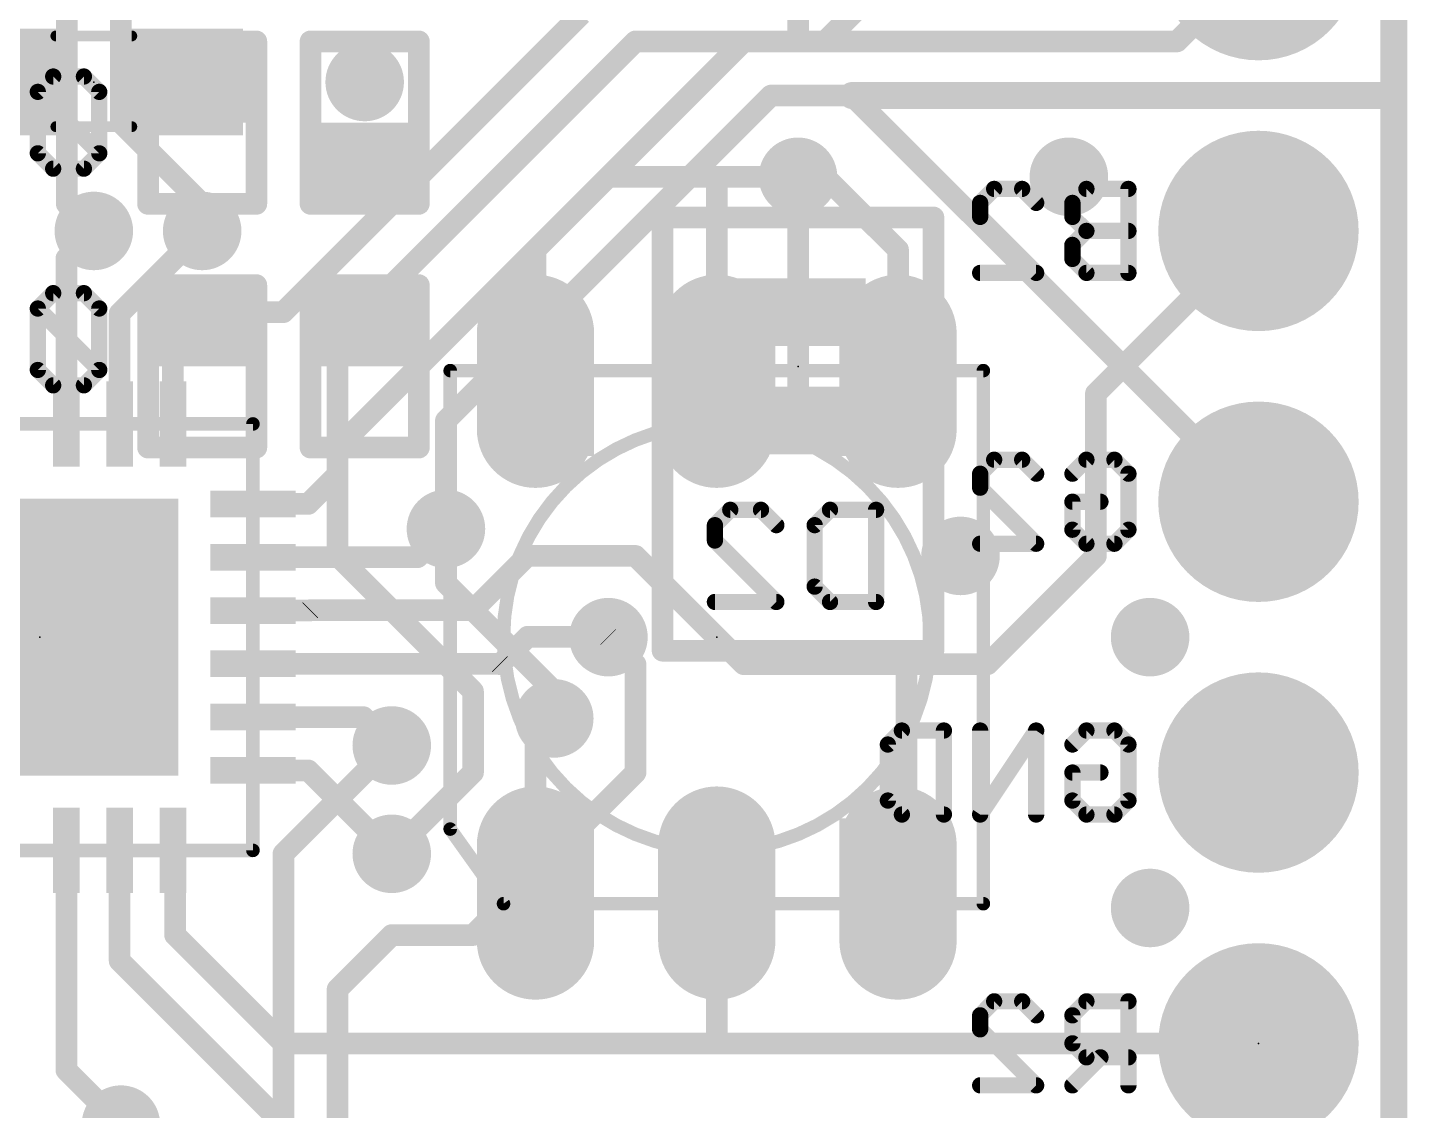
# Model space of a CAD drawing. Extents: x -10 to 108, y -11 to 39.
# Drawn here: x 10.05 to 22.99, y 10.8 to 20.96 of the extents above; entities that cross this region are included whole.
import ezdxf

# ---------------------------------------------------------------- set-up
doc = ezdxf.new("R2010")
doc.units = 0
for name, color, linetype in [('1', 12, 'CONTINUOUS'), ('16', 132, 'CONTINUOUS'), ('17', 110, 'CONTINUOUS'), ('18', 110, 'CONTINUOUS'), ('20', 53, 'CONTINUOUS'), ('22', 40, 'CONTINUOUS'), ('23', 53, 'CONTINUOUS'), ('24', 53, 'CONTINUOUS'), ('51', 53, 'CONTINUOUS')]:
    doc.layers.add(name, color=color, linetype=linetype)

# ---------------------------------------------------------------- blocks, each defined once
blk = doc.blocks.new('RECT')
blk.add_solid([(-0.5, -0.5), (0.5, -0.5), (-0.5, 0.5), (0.5, 0.5)])
blk = doc.blocks.new('ROUNDP')
at = {"const_width": 0.5}
blk.add_lwpolyline([(0, -0.25, 1), (0, 0.25, 1), (0, -0.25)], format="xyb", dxfattribs=at)
blk = doc.blocks.new('RECT320000X176000R100')
at = {"const_width": 0.55}
blk.add_lwpolyline([(0.725, 0), (0.725, 0, 0.4142), (0.45, 0.275), (-0.45, 0.275, 0.4142), (-0.725, 0), (-0.725, 0, 0.4142), (-0.45, -0.275), (0.45, -0.275, 0.4142)], format="xyb", close=True, dxfattribs=at)
blk.add_solid([(-0.4754, -0.0254), (0.4754, -0.0254), (-0.4754, 0.0254), (0.4754, 0.0254)])
blk = doc.blocks.new('ROUNDV')
at = {"const_width": 0.5}
blk.add_lwpolyline([(0, -0.25, 1), (0, 0.25, 1), (0, -0.25)], format="xyb", dxfattribs=at)

msp = doc.modelspace()

# ---------------------------------------------------------------- linework, layer by layer
at = {"layer": '1'}
for points, const_width in [([(22.86, 30.48), (22.86, 0)], 0.254), ([(18.21, 21.512), (17.526, 20.828)], 0.2032), ([(12.446, 18.288), (15.24, 21.082)], 0.2032), ([(15.748, 20.828), (12.954, 18.034)], 0.2032), ([(17.526, 20.828), (15.748, 20.828)], 0.2032), ([(14.81, 18.874), (15.494, 19.558)], 0.2032), ([(15.494, 19.558), (16.51, 19.558)], 0.2032), ([(16.51, 17.64), (16.51, 19.558)], 0.2032), ([(16.51, 19.558), (17.018, 19.558)], 0.2032), ([(17.018, 19.558), (17.272, 19.558)], 0.2032), ([(17.526, 19.558), (17.272, 19.558)], 0.2032), ([(17.526, 19.558), (18.034, 19.05)], 0.2032), ([(10.41, 18.792), (10.668, 19.05)], 0.2032), ([(10.91, 18.276), (11.684, 19.05)], 0.2032), ([(18.21, 18.874), (18.034, 19.05)], 0.2032), ([(21.59, 19.05), (20.066, 17.526)], 0.2032), ([(10.41, 17.24), (10.41, 18.792)], 0.2032), ([(14.81, 17.64), (14.81, 18.874)], 0.2032), ([(18.21, 17.64), (18.21, 18.874)], 0.2032), ([(10.91, 17.24), (10.91, 18.276)], 0.2032), ([(11.41, 18.014), (11.684, 18.288)], 0.2032), ([(11.684, 18.288), (12.446, 18.288)], 0.2032), ([(12.954, 16.764), (12.954, 18.034)], 0.2032), ([(11.41, 17.24), (11.41, 18.014)], 0.2032), ([(20.066, 17.526), (20.066, 16.002)], 0.2032), ([(12.68, 16.49), (12.954, 16.764)], 0.2032), ([(12.16, 16.49), (12.68, 16.49)], 0.2032), ([(13.704, 15.99), (13.97, 16.256)], 0.2032), ([(12.16, 15.99), (13.704, 15.99)], 0.2032), ([(14.224, 15.494), (14.732, 16.002)], 0.2032), ([(14.732, 16.002), (15.748, 16.002)], 0.2032), ([(15.748, 16.002), (16.764, 14.986)], 0.2032), ([(20.066, 16.002), (19.05, 14.986)], 0.2032), ([(12.16, 15.49), (12.696, 15.49)], 0.2032), ([(12.7, 15.494), (12.696, 15.49)], 0.2032), ([(12.7, 15.494), (14.224, 15.494)], 0.2032), ([(10.16, 15.24), (10.922, 14.478)], 0.2032), ([(14.478, 14.986), (14.736, 15.244)], 0.2032), ([(14.736, 15.244), (15.49, 15.244)], 0.2032), ([(15.49, 15.244), (15.494, 15.24)], 0.2032), ([(12.16, 14.99), (14.474, 14.99)], 0.2032), ([(14.474, 14.99), (14.478, 14.986)], 0.2032), ([(16.764, 14.986), (18.288, 14.986)], 0.2032), ([(19.05, 14.986), (18.288, 14.986)], 0.2032), ([(18.288, 13.462), (18.288, 14.986)], 0.2032), ([(12.16, 14.49), (13.196, 14.49)], 0.2032), ([(13.196, 14.49), (13.462, 14.224)], 0.2032), ([(14.81, 14.302), (14.986, 14.478)], 0.2032), ([(14.81, 12.84), (14.81, 14.302)], 0.2032), ([(12.16, 13.99), (12.68, 13.99)], 0.2032), ([(12.68, 13.99), (13.462, 13.208)], 0.2032), ([(18.21, 13.384), (18.288, 13.462)], 0.2032), ([(18.21, 12.84), (18.21, 13.384)], 0.2032), ([(10.41, 13.24), (10.41, 11.18)], 0.2032), ([(10.91, 13.24), (10.91, 12.204)], 0.2032), ([(11.41, 13.24), (11.43, 13.22)], 0.2032), ([(11.43, 13.22), (11.43, 12.446)], 0.2032), ([(16.51, 12.84), (16.51, 11.43)], 0.2032), ([(11.43, 12.446), (12.446, 11.43)], 0.2032), ([(10.91, 12.204), (12.954, 10.16)], 0.2032), ([(12.446, 11.43), (16.51, 11.43)], 0.2032), ([(21.59, 11.43), (16.51, 11.43)], 0.2032), ([(10.41, 11.18), (10.922, 10.668)], 0.2032)]:
    msp.add_lwpolyline(points, dxfattribs=dict(at, const_width=const_width))
at = {"layer": '1', "const_width": 0.1016}
for points in [[(15.748, 20.8788, 1), (15.748, 20.7772)], [(15.7839, 20.7921, 1), (15.7121, 20.8639)], [(17.4901, 20.8639, 1), (17.5619, 20.7921)], [(17.526, 20.7772, 1), (17.526, 20.8788)], [(15.494, 19.6088, 1), (15.494, 19.5072)], [(15.5299, 19.5221, 1), (15.4581, 19.5939)], [(16.5608, 19.558, 1), (16.4592, 19.558)], [(16.51, 19.6088, 1), (16.51, 19.5072)], [(16.51, 19.5072, 1), (16.51, 19.6088)], [(17.018, 19.6088, 1), (17.018, 19.5072)], [(17.018, 19.5072, 1), (17.018, 19.6088)], [(17.272, 19.6088, 1), (17.272, 19.5072)], [(17.272, 19.5072, 1), (17.272, 19.6088)], [(17.5619, 19.5939, 1), (17.4901, 19.5221)], [(17.526, 19.5072, 1), (17.526, 19.6088)], [(10.7039, 19.0141, 1), (10.6321, 19.0859)], [(11.7199, 19.0141, 1), (11.6481, 19.0859)], [(18.0699, 19.0859, 1), (17.9981, 19.0141)], [(17.9981, 19.0141, 1), (18.0699, 19.0859)], [(21.6259, 19.0141, 1), (21.5541, 19.0859)], [(10.4608, 18.792, 1), (10.3592, 18.792)], [(14.8608, 18.874, 1), (14.7592, 18.874)], [(14.7741, 18.9099, 1), (14.8459, 18.8381)], [(18.2608, 18.874, 1), (18.1592, 18.874)], [(18.1741, 18.8381, 1), (18.2459, 18.9099)], [(10.3741, 18.8279, 1), (10.4459, 18.7561)], [(10.9608, 18.276, 1), (10.8592, 18.276)], [(11.684, 18.3388, 1), (11.684, 18.2372)], [(11.7199, 18.2521, 1), (11.6481, 18.3239)], [(12.446, 18.2372, 1), (12.446, 18.3388)], [(10.8741, 18.3119, 1), (10.9459, 18.2401)], [(12.4101, 18.3239, 1), (12.4819, 18.2521)], [(13.0048, 18.034, 1), (12.9032, 18.034)], [(12.9181, 18.0699, 1), (12.9899, 17.9981)], [(11.4608, 18.014, 1), (11.3592, 18.014)], [(11.3741, 18.0499, 1), (11.4459, 17.9781)], [(14.7592, 17.64, 1), (14.8608, 17.64)], [(16.4592, 17.64, 1), (16.5608, 17.64)], [(18.1592, 17.64, 1), (18.2608, 17.64)], [(20.1168, 17.526, 1), (20.0152, 17.526)], [(20.0301, 17.5619, 1), (20.1019, 17.4901)], [(10.3592, 17.24, 1), (10.4608, 17.24)], [(10.8592, 17.24, 1), (10.9608, 17.24)], [(11.3592, 17.24, 1), (11.4608, 17.24)], [(12.9899, 16.7281, 1), (12.9181, 16.7999)], [(12.9032, 16.764, 1), (13.0048, 16.764)], [(12.16, 16.5408, 1), (12.16, 16.4392)], [(12.6441, 16.5259, 1), (12.7159, 16.4541)], [(12.68, 16.4392, 1), (12.68, 16.5408)], [(14.0059, 16.2201, 1), (13.9341, 16.2919)], [(12.16, 16.0408, 1), (12.16, 15.9392)], [(13.6681, 16.0259, 1), (13.7399, 15.9541)], [(13.704, 15.9392, 1), (13.704, 16.0408)], [(14.732, 16.0528, 1), (14.732, 15.9512)], [(14.7679, 15.9661, 1), (14.6961, 16.0379)], [(15.7839, 16.0379, 1), (15.7121, 15.9661)], [(15.748, 15.9512, 1), (15.748, 16.0528)], [(20.0152, 16.002, 1), (20.1168, 16.002)], [(20.1019, 15.9661, 1), (20.0301, 16.0379)], [(12.16, 15.5408, 1), (12.16, 15.4392)], [(12.6601, 15.5259, 1), (12.7319, 15.4541)], [(12.7, 15.5448, 1), (12.7, 15.4432)], [(12.7359, 15.4581, 1), (12.6641, 15.5299)], [(12.696, 15.4392, 1), (12.696, 15.5408)], [(14.1881, 15.5299, 1), (14.2599, 15.4581)], [(14.224, 15.4432, 1), (14.224, 15.5448)], [(10.1959, 15.2759, 1), (10.1241, 15.2041)], [(14.736, 15.2948, 1), (14.736, 15.1932)], [(14.7719, 15.2081, 1), (14.7001, 15.2799)], [(15.5259, 15.2799, 1), (15.4541, 15.2081)], [(15.4581, 15.2041, 1), (15.5299, 15.2759)], [(15.49, 15.1932, 1), (15.49, 15.2948)], [(12.16, 15.0408, 1), (12.16, 14.9392)], [(14.5099, 15.0259, 1), (14.4381, 14.9541)], [(14.4421, 15.0219, 1), (14.5139, 14.9501)], [(14.4421, 14.9501, 1), (14.5139, 15.0219)], [(14.474, 14.9392, 1), (14.474, 15.0408)], [(16.764, 15.0368, 1), (16.764, 14.9352)], [(16.7281, 14.9501, 1), (16.7999, 15.0219)], [(18.288, 15.0368, 1), (18.288, 14.9352)], [(18.3388, 14.986, 1), (18.2372, 14.986)], [(18.288, 14.9352, 1), (18.288, 15.0368)], [(19.0141, 15.0219, 1), (19.0859, 14.9501)], [(19.05, 14.9352, 1), (19.05, 15.0368)], [(10.8861, 14.4421, 1), (10.9579, 14.5139)], [(12.16, 14.5408, 1), (12.16, 14.4392)], [(13.2319, 14.5259, 1), (13.1601, 14.4541)], [(13.196, 14.4392, 1), (13.196, 14.5408)], [(15.0219, 14.4421, 1), (14.9501, 14.5139)], [(14.8608, 14.302, 1), (14.7592, 14.302)], [(14.7741, 14.3379, 1), (14.8459, 14.2661)], [(13.4261, 14.1881, 1), (13.4979, 14.2599)], [(12.16, 14.0408, 1), (12.16, 13.9392)], [(12.7159, 14.0259, 1), (12.6441, 13.9541)], [(12.68, 13.9392, 1), (12.68, 14.0408)], [(18.2608, 13.384, 1), (18.1592, 13.384)], [(18.1741, 13.4199, 1), (18.2459, 13.3481)], [(18.2372, 13.462, 1), (18.3388, 13.462)], [(18.3239, 13.4261, 1), (18.2521, 13.4979)], [(10.4608, 13.24, 1), (10.3592, 13.24)], [(10.9608, 13.24, 1), (10.8592, 13.24)], [(11.4459, 13.2759, 1), (11.3741, 13.2041)], [(11.4808, 13.22, 1), (11.3792, 13.22)], [(11.3941, 13.1841, 1), (11.4659, 13.2559)], [(13.4261, 13.1721, 1), (13.4979, 13.2439)], [(16.5608, 12.84, 1), (16.4592, 12.84)], [(14.7592, 12.84, 1), (14.8608, 12.84)], [(18.1592, 12.84, 1), (18.2608, 12.84)], [(11.4659, 12.4819, 1), (11.3941, 12.4101)], [(11.3792, 12.446, 1), (11.4808, 12.446)], [(10.9459, 12.2399, 1), (10.8741, 12.1681)], [(10.8592, 12.204, 1), (10.9608, 12.204)], [(12.446, 11.4808, 1), (12.446, 11.3792)], [(16.51, 11.4808, 1), (16.51, 11.3792)], [(16.51, 11.3792, 1), (16.51, 11.4808)], [(21.59, 11.3792, 1), (21.59, 11.4808)], [(12.4101, 11.3941, 1), (12.4819, 11.4659)], [(16.4592, 11.43, 1), (16.5608, 11.43)], [(10.4459, 11.2159, 1), (10.3741, 11.1441)], [(10.3592, 11.18, 1), (10.4608, 11.18)]]:
    msp.add_lwpolyline(points, format="xyb", dxfattribs=at)
at = {"layer": '16'}
for points, const_width in [([(22.86, 0), (22.86, 30.48)], 0.254), ([(10.414, 19.304), (10.414, 22.86)], 0.2032), ([(10.922, 20.066), (10.922, 22.352)], 0.2032), ([(17.272, 21.717), (17.272, 20.828)], 0.2032), ([(21.59, 21.59), (20.828, 20.828)], 0.2032), ([(16.764, 20.828), (12.954, 17.018)], 0.2032), ([(16.764, 20.828), (17.272, 20.828)], 0.2032), ([(17.272, 20.828), (20.828, 20.828)], 0.2032), ([(17.018, 20.32), (13.97, 17.272)], 0.2032), ([(17.78, 20.32), (17.018, 20.32)], 0.2032), ([(21.59, 16.51), (17.78, 20.32)], 0.2032), ([(11.684, 19.304), (10.922, 20.066)], 0.2032), ([(17.272, 18.288), (17.272, 19.558)], 0.2032), ([(10.668, 19.05), (10.414, 19.304)], 0.2032), ([(11.684, 19.05), (11.684, 19.304)], 0.2032), ([(17.272, 17.399), (17.272, 18.161)], 0.2032), ([(13.97, 17.272), (13.97, 16.256)], 0.2032), ([(12.954, 17.018), (12.954, 16.002)], 0.2032), ([(13.97, 15.748), (13.97, 16.256)], 0.2032), ([(12.954, 16.002), (14.224, 14.732)], 0.2032), ([(14.986, 14.732), (13.97, 15.748)], 0.2032), ([(15.748, 14.986), (15.494, 15.24)], 0.2032), ([(15.748, 13.97), (15.748, 14.986)], 0.2032), ([(14.224, 14.732), (14.224, 13.97)], 0.2032), ([(14.986, 14.478), (14.986, 14.732)], 0.2032), ([(13.462, 14.224), (12.446, 13.208)], 0.2032), ([(14.224, 13.97), (13.462, 13.208)], 0.2032), ([(14.224, 12.446), (15.748, 13.97)], 0.2032), ([(12.446, 13.208), (12.446, 9.652)], 0.2032), ([(12.954, 11.938), (13.462, 12.446)], 0.2032), ([(13.462, 12.446), (14.224, 12.446)], 0.2032), ([(12.954, 10.414), (12.954, 11.938)], 0.2032)]:
    msp.add_lwpolyline(points, dxfattribs=dict(at, const_width=const_width))
at = {"layer": '16', "const_width": 0.1016}
for points in [[(16.764, 20.8788, 1), (16.764, 20.7772)], [(16.7999, 20.7921, 1), (16.7281, 20.8639)], [(17.272, 20.8788, 1), (17.272, 20.7772)], [(17.2212, 20.828, 1), (17.3228, 20.828)], [(17.272, 20.7772, 1), (17.272, 20.8788)], [(20.7921, 20.8639, 1), (20.8639, 20.7921)], [(20.828, 20.7772, 1), (20.828, 20.8788)], [(17.018, 20.3708, 1), (17.018, 20.2692)], [(17.0539, 20.2841, 1), (16.9821, 20.3559)], [(17.8159, 20.3559, 1), (17.7441, 20.2841)], [(17.78, 20.2692, 1), (17.78, 20.3708)], [(10.9579, 20.1019, 1), (10.8861, 20.0301)], [(10.8712, 20.066, 1), (10.9728, 20.066)], [(17.3228, 19.558, 1), (17.2212, 19.558)], [(10.4499, 19.3399, 1), (10.3781, 19.2681)], [(10.3632, 19.304, 1), (10.4648, 19.304)], [(11.7348, 19.304, 1), (11.6332, 19.304)], [(11.6481, 19.2681, 1), (11.7199, 19.3399)], [(10.6321, 19.0141, 1), (10.7039, 19.0859)], [(11.6332, 19.05, 1), (11.7348, 19.05)], [(17.2212, 18.288, 1), (17.3228, 18.288)], [(17.3228, 18.161, 1), (17.2212, 18.161)], [(14.0208, 17.272, 1), (13.9192, 17.272)], [(13.9341, 17.3079, 1), (14.0059, 17.2361)], [(17.2212, 17.399, 1), (17.3228, 17.399)], [(13.0048, 17.018, 1), (12.9032, 17.018)], [(12.9181, 17.0539, 1), (12.9899, 16.9821)], [(21.5541, 16.4741, 1), (21.6259, 16.5459)], [(14.0208, 16.256, 1), (13.9192, 16.256)], [(13.9192, 16.256, 1), (14.0208, 16.256)], [(12.9899, 16.0379, 1), (12.9181, 15.9661)], [(12.9032, 16.002, 1), (13.0048, 16.002)], [(14.0059, 15.7839, 1), (13.9341, 15.7121)], [(13.9192, 15.748, 1), (14.0208, 15.748)], [(15.5299, 15.2759, 1), (15.4581, 15.2041)], [(15.7988, 14.986, 1), (15.6972, 14.986)], [(15.7121, 14.9501, 1), (15.7839, 15.0219)], [(14.2748, 14.732, 1), (14.1732, 14.732)], [(14.1881, 14.6961, 1), (14.2599, 14.7679)], [(15.0368, 14.732, 1), (14.9352, 14.732)], [(14.9501, 14.6961, 1), (15.0219, 14.7679)], [(14.9352, 14.478, 1), (15.0368, 14.478)], [(13.4979, 14.1881, 1), (13.4261, 14.2599)], [(14.1732, 13.97, 1), (14.2748, 13.97)], [(14.2599, 13.9341, 1), (14.1881, 14.0059)], [(15.6972, 13.97, 1), (15.7988, 13.97)], [(15.7839, 13.9341, 1), (15.7121, 14.0059)], [(12.4968, 13.208, 1), (12.3952, 13.208)], [(12.4101, 13.2439, 1), (12.4819, 13.1721)], [(13.4261, 13.2439, 1), (13.4979, 13.1721)], [(13.462, 12.4968, 1), (13.462, 12.3952)], [(13.4979, 12.4101, 1), (13.4261, 12.4819)], [(14.1881, 12.4819, 1), (14.2599, 12.4101)], [(14.224, 12.3952, 1), (14.224, 12.4968)], [(13.0048, 11.938, 1), (12.9032, 11.938)], [(12.9181, 11.9739, 1), (12.9899, 11.9021)]]:
    msp.add_lwpolyline(points, format="xyb", dxfattribs=at)
at = {"layer": '20', "const_width": 0.2032}
msp.add_lwpolyline([(22.86, 0), (22.86, 30.48)], dxfattribs=at)
at = {"layer": '22'}
for points, const_width in [([(11.176, 20.828), (12.192, 20.828)], 0.2032), ([(11.176, 19.304), (11.176, 20.828)], 0.2032), ([(12.192, 20.828), (12.192, 19.304)], 0.2032), ([(12.7, 20.828), (13.716, 20.828)], 0.2032), ([(12.7, 19.304), (12.7, 20.828)], 0.2032), ([(13.716, 20.828), (13.716, 19.304)], 0.2032), ([(10.2866, 20.4985), (10.1426, 20.3545)], 0.1524), ([(10.5747, 20.4985), (10.2866, 20.4985)], 0.1524), ([(10.7188, 20.3545), (10.5747, 20.4985)], 0.1524), ([(22.86, 20.32), (17.78, 20.32)], 0.254), ([(10.1426, 20.3545), (10.1426, 19.7783)], 0.1524), ([(10.7188, 19.7783), (10.1426, 20.3545)], 0.1524), ([(10.7188, 19.7783), (10.7188, 20.3545)], 0.1524), ([(10.1426, 19.7783), (10.2866, 19.6342)], 0.1524), ([(10.5747, 19.6342), (10.7188, 19.7783)], 0.1524), ([(10.2866, 19.6342), (10.5747, 19.6342)], 0.1524), ([(18.9801, 19.313), (19.1114, 19.4444)], 0.1524), ([(19.1114, 19.4444), (19.3741, 19.4444)], 0.1524), ([(19.3741, 19.4444), (19.5054, 19.313)], 0.1524), ([(19.9768, 19.4444), (19.8454, 19.313)], 0.1524), ([(20.3708, 19.4444), (19.9768, 19.4444)], 0.1524), ([(20.3708, 18.6563), (20.3708, 19.4444)], 0.1524), ([(12.192, 19.304), (11.176, 19.304)], 0.2032), ([(13.716, 19.304), (12.7, 19.304)], 0.2032), ([(18.9801, 19.1817), (18.9801, 19.313)], 0.1524), ([(19.8454, 19.313), (19.8454, 19.1817)], 0.1524), ([(16.002, 19.177), (18.542, 19.177)], 0.2032), ([(16.002, 15.113), (16.002, 19.177)], 0.2032), ([(18.542, 15.113), (18.542, 19.177)], 0.2032), ([(19.5054, 18.6563), (18.9801, 19.1817)], 0.1524), ([(19.8454, 19.1817), (19.9768, 19.0503)], 0.1524), ([(19.9768, 19.0503), (19.8454, 18.919)], 0.1524), ([(20.3708, 19.0503), (19.9768, 19.0503)], 0.1524), ([(19.8454, 18.919), (19.8454, 18.7876)], 0.1524), ([(19.8454, 18.7876), (19.9768, 18.6563)], 0.1524), ([(11.176, 18.542), (12.192, 18.542)], 0.2032), ([(11.176, 17.018), (11.176, 18.542)], 0.2032), ([(12.192, 18.542), (12.192, 17.018)], 0.2032), ([(12.7, 18.542), (13.716, 18.542)], 0.2032), ([(12.7, 17.018), (12.7, 18.542)], 0.2032), ([(13.716, 18.542), (13.716, 17.018)], 0.2032), ([(18.9801, 18.6563), (19.5054, 18.6563)], 0.1524), ([(19.9768, 18.6563), (20.3708, 18.6563)], 0.1524), ([(10.2866, 18.4665), (10.1426, 18.3225)], 0.1524), ([(10.5747, 18.4665), (10.2866, 18.4665)], 0.1524), ([(10.7188, 18.3225), (10.5747, 18.4665)], 0.1524), ([(10.1426, 18.3225), (10.1426, 17.7463)], 0.1524), ([(10.7188, 17.7463), (10.1426, 18.3225)], 0.1524), ([(10.7188, 17.7463), (10.7188, 18.3225)], 0.1524), ([(10.1426, 17.7463), (10.2866, 17.6022)], 0.1524), ([(10.5747, 17.6022), (10.7188, 17.7463)], 0.1524), ([(10.2866, 17.6022), (10.5747, 17.6022)], 0.1524), ([(12.192, 17.018), (11.176, 17.018)], 0.2032), ([(13.716, 17.018), (12.7, 17.018)], 0.2032), ([(18.9801, 16.773), (19.1114, 16.9044)], 0.1524), ([(19.1114, 16.9044), (19.3741, 16.9044)], 0.1524), ([(19.3741, 16.9044), (19.5054, 16.773)], 0.1524), ([(19.8454, 16.773), (19.9768, 16.9044)], 0.1524), ([(19.9768, 16.9044), (20.2395, 16.9044)], 0.1524), ([(20.2395, 16.9044), (20.3708, 16.773)], 0.1524), ([(18.9801, 16.6417), (18.9801, 16.773)], 0.1524), ([(20.3708, 16.773), (20.3708, 16.2476)], 0.1524), ([(19.5054, 16.1163), (18.9801, 16.6417)], 0.1524), ([(19.8454, 16.2476), (19.8454, 16.5103)], 0.1524), ([(19.8454, 16.5103), (20.1081, 16.5103)], 0.1524), ([(16.4926, 16.2905), (16.6366, 16.4345)], 0.1524), ([(16.6366, 16.4345), (16.9247, 16.4345)], 0.1524), ([(16.9247, 16.4345), (17.0688, 16.2905)], 0.1524), ([(17.4281, 16.2905), (17.5722, 16.4345)], 0.1524), ([(17.5722, 16.4345), (18.0043, 16.4345)], 0.1524), ([(18.0043, 16.4345), (18.0043, 15.5702)], 0.1524), ([(16.4926, 16.1464), (16.4926, 16.2905)], 0.1524), ([(17.4281, 15.7143), (17.4281, 16.2905)], 0.1524), ([(19.9768, 16.1163), (19.8454, 16.2476)], 0.1524), ([(20.3708, 16.2476), (20.2395, 16.1163)], 0.1524), ([(17.0688, 15.5702), (16.4926, 16.1464)], 0.1524), ([(18.9801, 16.1163), (19.5054, 16.1163)], 0.1524), ([(20.2395, 16.1163), (19.9768, 16.1163)], 0.1524), ([(17.5722, 15.5702), (17.4281, 15.7143)], 0.1524), ([(16.4926, 15.5702), (17.0688, 15.5702)], 0.1524), ([(18.0043, 15.5702), (17.5722, 15.5702)], 0.1524), ([(16.002, 15.113), (18.542, 15.113)], 0.2032), ([(18.1147, 14.233), (18.2461, 14.3644)], 0.1524), ([(18.2461, 14.3644), (18.6401, 14.3644)], 0.1524), ([(18.6401, 14.3644), (18.6401, 13.5763)], 0.1524), ([(19.5054, 14.3644), (18.9801, 13.5763)], 0.1524), ([(18.9801, 13.5763), (18.9801, 14.3644)], 0.1524), ([(19.5054, 13.5763), (19.5054, 14.3644)], 0.1524), ([(19.8454, 14.233), (19.9768, 14.3644)], 0.1524), ([(19.9768, 14.3644), (20.2395, 14.3644)], 0.1524), ([(20.2395, 14.3644), (20.3708, 14.233)], 0.1524), ([(18.1147, 13.7076), (18.1147, 14.233)], 0.1524), ([(20.3708, 14.233), (20.3708, 13.7076)], 0.1524), ([(19.8454, 13.7076), (19.8454, 13.9703)], 0.1524), ([(19.8454, 13.9703), (20.1081, 13.9703)], 0.1524), ([(18.2461, 13.5763), (18.1147, 13.7076)], 0.1524), ([(19.9768, 13.5763), (19.8454, 13.7076)], 0.1524), ([(20.3708, 13.7076), (20.2395, 13.5763)], 0.1524), ([(18.6401, 13.5763), (18.2461, 13.5763)], 0.1524), ([(20.2395, 13.5763), (19.9768, 13.5763)], 0.1524), ([(18.9801, 11.693), (19.1114, 11.8244)], 0.1524), ([(19.1114, 11.8244), (19.3741, 11.8244)], 0.1524), ([(19.3741, 11.8244), (19.5054, 11.693)], 0.1524), ([(19.9768, 11.8244), (19.8454, 11.693)], 0.1524), ([(20.3708, 11.8244), (19.9768, 11.8244)], 0.1524), ([(20.3708, 11.0363), (20.3708, 11.8244)], 0.1524), ([(18.9801, 11.5617), (18.9801, 11.693)], 0.1524), ([(19.8454, 11.693), (19.8454, 11.4303)], 0.1524), ([(19.5054, 11.0363), (18.9801, 11.5617)], 0.1524), ([(19.8454, 11.4303), (19.9768, 11.299)], 0.1524), ([(20.1081, 11.299), (19.8454, 11.0363)], 0.1524), ([(19.9768, 11.299), (20.3708, 11.299)], 0.1524), ([(18.9801, 11.0363), (19.5054, 11.0363)], 0.1524)]:
    msp.add_lwpolyline(points, dxfattribs=dict(at, const_width=const_width))
for points, const_width in [([(11.176, 20.8788, 1), (11.176, 20.7772)], 0.1016), ([(11.2268, 20.828, 1), (11.1252, 20.828)], 0.1016), ([(12.2428, 20.828, 1), (12.1412, 20.828)], 0.1016), ([(12.192, 20.7772, 1), (12.192, 20.8788)], 0.1016), ([(12.7, 20.8788, 1), (12.7, 20.7772)], 0.1016), ([(12.7508, 20.828, 1), (12.6492, 20.828)], 0.1016), ([(13.7668, 20.828, 1), (13.6652, 20.828)], 0.1016), ([(13.716, 20.7772, 1), (13.716, 20.8788)], 0.1016), ([(10.2866, 20.5366, 1), (10.2866, 20.4604)], 0.0762), ([(10.3136, 20.4716, 1), (10.2597, 20.5255)], 0.0762), ([(10.6017, 20.5255, 1), (10.5478, 20.4716)], 0.0762), ([(10.5747, 20.4604, 1), (10.5747, 20.5366)], 0.0762), ([(17.78, 20.3835, 1), (17.78, 20.2565)], 0.127), ([(22.86, 20.2565, 1), (22.86, 20.3835)], 0.127), ([(10.1695, 20.3814, 1), (10.1156, 20.3275)], 0.0762), ([(10.1156, 20.3814, 1), (10.1695, 20.3275)], 0.0762), ([(10.1807, 20.3545, 1), (10.1045, 20.3545)], 0.0762), ([(10.7569, 20.3545, 1), (10.6807, 20.3545)], 0.0762), ([(10.6919, 20.3275, 1), (10.7457, 20.3814)], 0.0762), ([(10.1695, 19.8052, 1), (10.1156, 19.7513)], 0.0762), ([(10.1045, 19.7783, 1), (10.1807, 19.7783)], 0.0762), ([(10.6807, 19.7783, 1), (10.7569, 19.7783)], 0.0762), ([(10.7457, 19.7513, 1), (10.6919, 19.8052)], 0.0762), ([(10.6919, 19.7513, 1), (10.7457, 19.8052)], 0.0762), ([(10.2866, 19.6723, 1), (10.2866, 19.5961)], 0.0762), ([(10.2597, 19.6073, 1), (10.3136, 19.6611)], 0.0762), ([(10.5478, 19.6611, 1), (10.6017, 19.6073)], 0.0762), ([(10.5747, 19.5961, 1), (10.5747, 19.6723)], 0.0762), ([(19.1114, 19.4825, 1), (19.1114, 19.4063)], 0.0762), ([(19.1384, 19.4174, 1), (19.0845, 19.4713)], 0.0762), ([(19.401, 19.4713, 1), (19.3472, 19.4174)], 0.0762), ([(19.3741, 19.4063, 1), (19.3741, 19.4825)], 0.0762), ([(19.9768, 19.4825, 1), (19.9768, 19.4063)], 0.0762), ([(20.0037, 19.4174, 1), (19.9498, 19.4713)], 0.0762), ([(20.4089, 19.4444, 1), (20.3327, 19.4444)], 0.0762), ([(20.3708, 19.4063, 1), (20.3708, 19.4825)], 0.0762), ([(11.176, 19.3548, 1), (11.176, 19.2532)], 0.1016), ([(11.1252, 19.304, 1), (11.2268, 19.304)], 0.1016), ([(12.1412, 19.304, 1), (12.2428, 19.304)], 0.1016), ([(12.192, 19.2532, 1), (12.192, 19.3548)], 0.1016), ([(12.7, 19.3548, 1), (12.7, 19.2532)], 0.1016), ([(12.6492, 19.304, 1), (12.7508, 19.304)], 0.1016), ([(13.6652, 19.304, 1), (13.7668, 19.304)], 0.1016), ([(13.716, 19.2532, 1), (13.716, 19.3548)], 0.1016), ([(18.9531, 19.34, 1), (19.007, 19.2861)], 0.0762), ([(19.0182, 19.313, 1), (18.942, 19.313)], 0.0762), ([(19.4785, 19.2861, 1), (19.5324, 19.34)], 0.0762), ([(19.8835, 19.313, 1), (19.8073, 19.313)], 0.0762), ([(19.8185, 19.34, 1), (19.8724, 19.2861)], 0.0762), ([(16.002, 19.2278, 1), (16.002, 19.1262)], 0.1016), ([(16.0528, 19.177, 1), (15.9512, 19.177)], 0.1016), ([(18.5928, 19.177, 1), (18.4912, 19.177)], 0.1016), ([(18.542, 19.1262, 1), (18.542, 19.2278)], 0.1016), ([(19.007, 19.2086, 1), (18.9531, 19.1547)], 0.0762), ([(18.942, 19.1817, 1), (19.0182, 19.1817)], 0.0762), ([(19.8724, 19.2086, 1), (19.8185, 19.1547)], 0.0762), ([(19.8073, 19.1817, 1), (19.8835, 19.1817)], 0.0762), ([(19.9768, 19.0884, 1), (19.9768, 19.0122)], 0.0762), ([(20.0037, 19.0234, 1), (19.9498, 19.0773)], 0.0762), ([(19.9498, 19.0234, 1), (20.0037, 19.0773)], 0.0762), ([(20.3708, 19.0122, 1), (20.3708, 19.0884)], 0.0762), ([(19.8835, 18.919, 1), (19.8073, 18.919)], 0.0762), ([(19.8185, 18.9459, 1), (19.8724, 18.892)], 0.0762), ([(19.8724, 18.8146, 1), (19.8185, 18.7607)], 0.0762), ([(19.8073, 18.7876, 1), (19.8835, 18.7876)], 0.0762), ([(11.176, 18.5928, 1), (11.176, 18.4912)], 0.1016), ([(11.2268, 18.542, 1), (11.1252, 18.542)], 0.1016), ([(12.2428, 18.542, 1), (12.1412, 18.542)], 0.1016), ([(12.192, 18.4912, 1), (12.192, 18.5928)], 0.1016), ([(12.7, 18.5928, 1), (12.7, 18.4912)], 0.1016), ([(12.7508, 18.542, 1), (12.6492, 18.542)], 0.1016), ([(13.7668, 18.542, 1), (13.6652, 18.542)], 0.1016), ([(13.716, 18.4912, 1), (13.716, 18.5928)], 0.1016), ([(18.9801, 18.6944, 1), (18.9801, 18.6182)], 0.0762), ([(19.4785, 18.6294, 1), (19.5324, 18.6832)], 0.0762), ([(19.5054, 18.6182, 1), (19.5054, 18.6944)], 0.0762), ([(19.9768, 18.6944, 1), (19.9768, 18.6182)], 0.0762), ([(19.9498, 18.6294, 1), (20.0037, 18.6832)], 0.0762), ([(20.3327, 18.6563, 1), (20.4089, 18.6563)], 0.0762), ([(20.3708, 18.6182, 1), (20.3708, 18.6944)], 0.0762), ([(10.2866, 18.5046, 1), (10.2866, 18.4284)], 0.0762), ([(10.3136, 18.4396, 1), (10.2597, 18.4935)], 0.0762), ([(10.6017, 18.4935, 1), (10.5478, 18.4396)], 0.0762), ([(10.5747, 18.4284, 1), (10.5747, 18.5046)], 0.0762), ([(10.1695, 18.3494, 1), (10.1156, 18.2955)], 0.0762), ([(10.1156, 18.3494, 1), (10.1695, 18.2955)], 0.0762), ([(10.1807, 18.3225, 1), (10.1045, 18.3225)], 0.0762), ([(10.7569, 18.3225, 1), (10.6807, 18.3225)], 0.0762), ([(10.6919, 18.2955, 1), (10.7457, 18.3494)], 0.0762), ([(10.1695, 17.7732, 1), (10.1156, 17.7193)], 0.0762), ([(10.1045, 17.7463, 1), (10.1807, 17.7463)], 0.0762), ([(10.6807, 17.7463, 1), (10.7569, 17.7463)], 0.0762), ([(10.7457, 17.7193, 1), (10.6919, 17.7732)], 0.0762), ([(10.6919, 17.7193, 1), (10.7457, 17.7732)], 0.0762), ([(10.2866, 17.6403, 1), (10.2866, 17.5641)], 0.0762), ([(10.2597, 17.5753, 1), (10.3136, 17.6291)], 0.0762), ([(10.5478, 17.6291, 1), (10.6017, 17.5753)], 0.0762), ([(10.5747, 17.5641, 1), (10.5747, 17.6403)], 0.0762), ([(11.176, 17.0688, 1), (11.176, 16.9672)], 0.1016), ([(12.192, 16.9672, 1), (12.192, 17.0688)], 0.1016), ([(12.7, 17.0688, 1), (12.7, 16.9672)], 0.1016), ([(13.716, 16.9672, 1), (13.716, 17.0688)], 0.1016), ([(11.1252, 17.018, 1), (11.2268, 17.018)], 0.1016), ([(12.1412, 17.018, 1), (12.2428, 17.018)], 0.1016), ([(12.6492, 17.018, 1), (12.7508, 17.018)], 0.1016), ([(13.6652, 17.018, 1), (13.7668, 17.018)], 0.1016), ([(19.1114, 16.9425, 1), (19.1114, 16.8663)], 0.0762), ([(19.1384, 16.8774, 1), (19.0845, 16.9313)], 0.0762), ([(19.401, 16.9313, 1), (19.3472, 16.8774)], 0.0762), ([(19.3741, 16.8663, 1), (19.3741, 16.9425)], 0.0762), ([(19.9768, 16.9425, 1), (19.9768, 16.8663)], 0.0762), ([(20.0037, 16.8774, 1), (19.9498, 16.9313)], 0.0762), ([(20.2664, 16.9313, 1), (20.2125, 16.8774)], 0.0762), ([(20.2395, 16.8663, 1), (20.2395, 16.9425)], 0.0762), ([(18.9531, 16.8, 1), (19.007, 16.7461)], 0.0762), ([(19.0182, 16.773, 1), (18.942, 16.773)], 0.0762), ([(19.4785, 16.7461, 1), (19.5324, 16.8)], 0.0762), ([(19.8185, 16.8, 1), (19.8724, 16.7461)], 0.0762), ([(20.4089, 16.773, 1), (20.3327, 16.773)], 0.0762), ([(20.3439, 16.7461, 1), (20.3977, 16.8)], 0.0762), ([(19.007, 16.6686, 1), (18.9531, 16.6147)], 0.0762), ([(18.942, 16.6417, 1), (19.0182, 16.6417)], 0.0762), ([(19.8835, 16.5103, 1), (19.8073, 16.5103)], 0.0762), ([(19.8454, 16.5484, 1), (19.8454, 16.4722)], 0.0762), ([(20.1081, 16.4722, 1), (20.1081, 16.5484)], 0.0762), ([(16.6366, 16.4726, 1), (16.6366, 16.3964)], 0.0762), ([(16.6636, 16.4076, 1), (16.6097, 16.4615)], 0.0762), ([(16.9517, 16.4615, 1), (16.8978, 16.4076)], 0.0762), ([(16.9247, 16.3964, 1), (16.9247, 16.4726)], 0.0762), ([(17.5722, 16.4726, 1), (17.5722, 16.3964)], 0.0762), ([(17.5991, 16.4076, 1), (17.5452, 16.4615)], 0.0762), ([(18.0424, 16.4345, 1), (17.9662, 16.4345)], 0.0762), ([(18.0043, 16.3964, 1), (18.0043, 16.4726)], 0.0762), ([(16.4656, 16.3174, 1), (16.5195, 16.2635)], 0.0762), ([(16.5307, 16.2905, 1), (16.4545, 16.2905)], 0.0762), ([(17.0419, 16.2635, 1), (17.0957, 16.3174)], 0.0762), ([(17.4662, 16.2905, 1), (17.39, 16.2905)], 0.0762), ([(17.4012, 16.3174, 1), (17.455, 16.2635)], 0.0762), ([(19.8724, 16.2746, 1), (19.8185, 16.2207)], 0.0762), ([(20.3977, 16.2207, 1), (20.3439, 16.2746)], 0.0762), ([(16.5195, 16.1734, 1), (16.4656, 16.1195)], 0.0762), ([(16.4545, 16.1464, 1), (16.5307, 16.1464)], 0.0762), ([(18.9801, 16.1544, 1), (18.9801, 16.0782)], 0.0762), ([(19.4785, 16.0894, 1), (19.5324, 16.1432)], 0.0762), ([(19.5054, 16.0782, 1), (19.5054, 16.1544)], 0.0762), ([(19.8073, 16.2476, 1), (19.8835, 16.2476)], 0.0762), ([(19.9768, 16.1544, 1), (19.9768, 16.0782)], 0.0762), ([(19.9498, 16.0894, 1), (20.0037, 16.1432)], 0.0762), ([(20.2125, 16.1432, 1), (20.2664, 16.0894)], 0.0762), ([(20.2395, 16.0782, 1), (20.2395, 16.1544)], 0.0762), ([(20.3327, 16.2476, 1), (20.4089, 16.2476)], 0.0762), ([(17.455, 15.7412, 1), (17.4012, 15.6873)], 0.0762), ([(17.39, 15.7143, 1), (17.4662, 15.7143)], 0.0762), ([(16.4926, 15.6083, 1), (16.4926, 15.5321)], 0.0762), ([(17.0419, 15.5433, 1), (17.0957, 15.5971)], 0.0762), ([(17.0688, 15.5321, 1), (17.0688, 15.6083)], 0.0762), ([(17.5722, 15.6083, 1), (17.5722, 15.5321)], 0.0762), ([(17.5452, 15.5433, 1), (17.5991, 15.5971)], 0.0762), ([(17.9662, 15.5702, 1), (18.0424, 15.5702)], 0.0762), ([(18.0043, 15.5321, 1), (18.0043, 15.6083)], 0.0762), ([(16.002, 15.1638, 1), (16.002, 15.0622)], 0.1016), ([(15.9512, 15.113, 1), (16.0528, 15.113)], 0.1016), ([(18.4912, 15.113, 1), (18.5928, 15.113)], 0.1016), ([(18.542, 15.0622, 1), (18.542, 15.1638)], 0.1016), ([(18.2461, 14.4025, 1), (18.2461, 14.3263)], 0.0762), ([(18.273, 14.3374, 1), (18.2191, 14.3913)], 0.0762), ([(18.6782, 14.3644, 1), (18.602, 14.3644)], 0.0762), ([(18.6401, 14.3263, 1), (18.6401, 14.4025)], 0.0762), ([(19.0182, 14.3644, 1), (18.942, 14.3644)], 0.0762), ([(19.5435, 14.3644, 1), (19.4673, 14.3644)], 0.0762), ([(19.5371, 14.3432, 1), (19.4737, 14.3855)], 0.0762), ([(19.9768, 14.4025, 1), (19.9768, 14.3263)], 0.0762), ([(20.0037, 14.3374, 1), (19.9498, 14.3913)], 0.0762), ([(20.2664, 14.3913, 1), (20.2125, 14.3374)], 0.0762), ([(20.2395, 14.3263, 1), (20.2395, 14.4025)], 0.0762), ([(18.1528, 14.233, 1), (18.0766, 14.233)], 0.0762), ([(18.0878, 14.26, 1), (18.1417, 14.2061)], 0.0762), ([(19.8185, 14.26, 1), (19.8724, 14.2061)], 0.0762), ([(20.4089, 14.233, 1), (20.3327, 14.233)], 0.0762), ([(20.3439, 14.2061, 1), (20.3977, 14.26)], 0.0762), ([(19.8835, 13.9703, 1), (19.8073, 13.9703)], 0.0762), ([(19.8454, 14.0084, 1), (19.8454, 13.9322)], 0.0762), ([(20.1081, 13.9322, 1), (20.1081, 14.0084)], 0.0762), ([(18.1417, 13.7346, 1), (18.0878, 13.6807)], 0.0762), ([(18.0766, 13.7076, 1), (18.1528, 13.7076)], 0.0762), ([(19.8724, 13.7346, 1), (19.8185, 13.6807)], 0.0762), ([(19.8073, 13.7076, 1), (19.8835, 13.7076)], 0.0762), ([(20.3327, 13.7076, 1), (20.4089, 13.7076)], 0.0762), ([(20.3977, 13.6807, 1), (20.3439, 13.7346)], 0.0762), ([(18.2461, 13.6144, 1), (18.2461, 13.5382)], 0.0762), ([(18.2191, 13.5494, 1), (18.273, 13.6032)], 0.0762), ([(18.602, 13.5763, 1), (18.6782, 13.5763)], 0.0762), ([(18.6401, 13.5382, 1), (18.6401, 13.6144)], 0.0762), ([(18.9484, 13.5974, 1), (19.0118, 13.5552)], 0.0762), ([(18.942, 13.5763, 1), (19.0182, 13.5763)], 0.0762), ([(19.4673, 13.5763, 1), (19.5435, 13.5763)], 0.0762), ([(19.9768, 13.6144, 1), (19.9768, 13.5382)], 0.0762), ([(19.9498, 13.5494, 1), (20.0037, 13.6032)], 0.0762), ([(20.2125, 13.6032, 1), (20.2664, 13.5494)], 0.0762), ([(20.2395, 13.5382, 1), (20.2395, 13.6144)], 0.0762), ([(19.1114, 11.8625, 1), (19.1114, 11.7863)], 0.0762), ([(19.1384, 11.7974, 1), (19.0845, 11.8513)], 0.0762), ([(19.401, 11.8513, 1), (19.3472, 11.7974)], 0.0762), ([(19.3741, 11.7863, 1), (19.3741, 11.8625)], 0.0762), ([(19.9768, 11.8625, 1), (19.9768, 11.7863)], 0.0762), ([(20.0037, 11.7974, 1), (19.9498, 11.8513)], 0.0762), ([(20.4089, 11.8244, 1), (20.3327, 11.8244)], 0.0762), ([(20.3708, 11.7863, 1), (20.3708, 11.8625)], 0.0762), ([(18.9531, 11.72, 1), (19.007, 11.6661)], 0.0762), ([(19.0182, 11.693, 1), (18.942, 11.693)], 0.0762), ([(19.4785, 11.6661, 1), (19.5324, 11.72)], 0.0762), ([(19.8835, 11.693, 1), (19.8073, 11.693)], 0.0762), ([(19.8185, 11.72, 1), (19.8724, 11.6661)], 0.0762), ([(19.007, 11.5886, 1), (18.9531, 11.5347)], 0.0762), ([(18.942, 11.5617, 1), (19.0182, 11.5617)], 0.0762), ([(19.8724, 11.4573, 1), (19.8185, 11.4034)], 0.0762), ([(19.8073, 11.4303, 1), (19.8835, 11.4303)], 0.0762), ([(19.9768, 11.3371, 1), (19.9768, 11.2609)], 0.0762), ([(19.9498, 11.272, 1), (20.0037, 11.3259)], 0.0762), ([(20.1351, 11.272, 1), (20.0812, 11.3259)], 0.0762), ([(20.3708, 11.2609, 1), (20.3708, 11.3371)], 0.0762), ([(18.9801, 11.0744, 1), (18.9801, 10.9982)], 0.0762), ([(19.4785, 11.0094, 1), (19.5324, 11.0632)], 0.0762), ([(19.5054, 10.9982, 1), (19.5054, 11.0744)], 0.0762), ([(19.8185, 11.0632, 1), (19.8724, 11.0094)], 0.0762), ([(20.3327, 11.0363, 1), (20.4089, 11.0363)], 0.0762)]:
    msp.add_lwpolyline(points, format="xyb", dxfattribs=dict(at, const_width=const_width))
at = {"layer": '23'}
for p in [(10.668, 20.447), (10.16, 15.24), (16.51, 15.24), (21.59, 11.43)]:
    msp.add_point(p, dxfattribs=at)
at = {"layer": '24'}
msp.add_point((17.272, 17.78), dxfattribs=at)
at = {"layer": '51'}
for points, const_width in [([(10.312, 20.879), (11.024, 20.879)], 0.1016), ([(10.312, 20.028), (11.024, 20.028)], 0.1016), ([(14.01, 13.44), (14.01, 17.74)], 0.127), ([(14.01, 17.74), (19.01, 17.74)], 0.127), ([(19.01, 17.74), (19.01, 12.74)], 0.127), ([(8.16, 17.24), (12.16, 17.24)], 0.127), ([(12.16, 17.24), (12.16, 13.24)], 0.127), ([(14.51, 12.74), (14.01, 13.44)], 0.127), ([(12.16, 13.24), (8.16, 13.24)], 0.127), ([(19.01, 12.74), (14.51, 12.74)], 0.127)]:
    msp.add_lwpolyline(points, dxfattribs=dict(at, const_width=const_width))
for points, const_width in [([(10.312, 20.9044, 1), (10.312, 20.8536)], 0.0508), ([(11.024, 20.8536, 1), (11.024, 20.9044)], 0.0508), ([(10.312, 20.0534, 1), (10.312, 20.0026)], 0.0508), ([(11.024, 20.0026, 1), (11.024, 20.0534)], 0.0508), ([(14.0418, 17.74, 1), (13.9782, 17.74)], 0.0635), ([(14.01, 17.7718, 1), (14.01, 17.7083)], 0.0635), ([(19.0418, 17.74, 1), (18.9783, 17.74)], 0.0635), ([(19.01, 17.7083, 1), (19.01, 17.7718)], 0.0635), ([(12.1918, 17.24, 1), (12.1282, 17.24)], 0.0635), ([(12.16, 17.2083, 1), (12.16, 17.2718)], 0.0635), ([(16.51, 13.24, 1), (16.51, 17.24, 1), (16.51, 13.24)], 0.127), ([(13.9782, 13.44, 1), (14.0418, 13.44)], 0.0635), ([(14.0358, 13.4585, 1), (13.9842, 13.4215)], 0.0635), ([(12.1282, 13.24, 1), (12.1918, 13.24)], 0.0635), ([(12.16, 13.2082, 1), (12.16, 13.2718)], 0.0635), ([(14.51, 12.7718, 1), (14.51, 12.7082)], 0.0635), ([(14.4842, 12.7215, 1), (14.5358, 12.7585)], 0.0635), ([(18.9783, 12.74, 1), (19.0418, 12.74)], 0.0635), ([(19.01, 12.7082, 1), (19.01, 12.7718)], 0.0635)]:
    msp.add_lwpolyline(points, format="xyb", dxfattribs=dict(at, const_width=const_width))

# ---------------------------------------------------------------- block references
at = {"layer": '1', "xscale": 1.1}
for p in [(9.818, 20.447), (11.518, 20.447)]:
    msp.add_blockref('RECT', p, dxfattribs=at)
at = {"layer": '1', "rotation": 90}
for p in [(14.81, 17.64), (16.51, 17.64), (18.21, 17.64), (14.81, 12.84), (16.51, 12.84), (18.21, 12.84)]:
    msp.add_blockref('RECT320000X176000R100', p, dxfattribs=at)
at = {"layer": '1'}
for p, xscale, yscale in [((10.41, 17.24), 0.25, 0.8), ((10.91, 17.24), 0.25, 0.8), ((11.41, 17.24), 0.25, 0.8), ((10.16, 15.24), 2.6, 2.6), ((10.41, 13.24), 0.25, 0.8), ((10.91, 13.24), 0.25, 0.8), ((11.41, 13.24), 0.25, 0.8)]:
    msp.add_blockref('RECT', p, dxfattribs=dict(at, xscale=xscale, yscale=yscale))
at = {"layer": '1', "xscale": 0.25, "yscale": 0.8, "rotation": 90}
for p in [(12.16, 16.49), (12.16, 15.99), (12.16, 15.49), (12.16, 14.99), (12.16, 14.49), (12.16, 13.99)]:
    msp.add_blockref('RECT', p, dxfattribs=at)
at = {"layer": '16', "xscale": 0.635, "yscale": 1.27, "rotation": 90}
for p in [(17.272, 18.288), (17.272, 17.272)]:
    msp.add_blockref('RECT', p, dxfattribs=at)
at = {"layer": '17', "xscale": 1.8796, "yscale": 1.8796, "rotation": 180}
for p in [(21.59, 21.59), (21.59, 21.59), (21.59, 19.05), (21.59, 19.05), (21.59, 16.51), (21.59, 16.51), (21.59, 13.97), (21.59, 13.97), (21.59, 11.43), (21.59, 11.43)]:
    msp.add_blockref('ROUNDP', p, dxfattribs=at)
at = {"layer": '18', "xscale": 0.7366, "yscale": 0.7366}
for p in [(13.208, 20.447), (13.208, 20.447), (17.272, 19.558), (17.272, 19.558), (19.812, 19.558), (19.812, 19.558), (10.668, 19.05), (10.668, 19.05), (11.684, 19.05), (11.684, 19.05), (13.97, 16.256), (13.97, 16.256), (10.922, 16.002), (10.922, 16.002), (18.796, 16.002), (18.796, 16.002), (15.494, 15.24), (15.494, 15.24), (20.574, 15.24), (20.574, 15.24), (10.922, 14.478), (10.922, 14.478), (14.986, 14.478), (14.986, 14.478), (13.462, 14.224), (13.462, 14.224), (13.462, 13.208), (13.462, 13.208), (20.574, 12.7), (20.574, 12.7), (10.922, 10.668), (10.922, 10.668)]:
    msp.add_blockref('ROUNDV', p, dxfattribs=at)
at = {"layer": '22', "xscale": 1.016, "yscale": 0.762}
for p in [(11.684, 20.447), (13.208, 19.685), (11.684, 18.161), (13.208, 18.161)]:
    msp.add_blockref('RECT', p, dxfattribs=at)
at = {"layer": '51', "xscale": 0.5001, "yscale": 0.95}
for p in [(10.0799, 20.4521), (11.2483, 20.4521)]:
    msp.add_blockref('RECT', p, dxfattribs=at)
at = {"layer": '51', "xscale": 0.508, "yscale": 0.508, "rotation": 90}
for p in [(21.59, 19.05), (21.59, 16.51), (21.59, 13.97), (21.59, 11.43)]:
    msp.add_blockref('RECT', p, dxfattribs=at)
at = {"layer": '51', "yscale": 0.9}
for p, rotation in [((14.91, 17.44), 90), ((16.51, 17.44), 90), ((18.11, 17.44), 90), ((14.91, 13.04), 270), ((16.51, 13.04), 270), ((18.11, 13.04), 270)]:
    msp.add_blockref('RECT', p, dxfattribs=dict(at, rotation=rotation))

doc.saveas('drawing.dxf')
